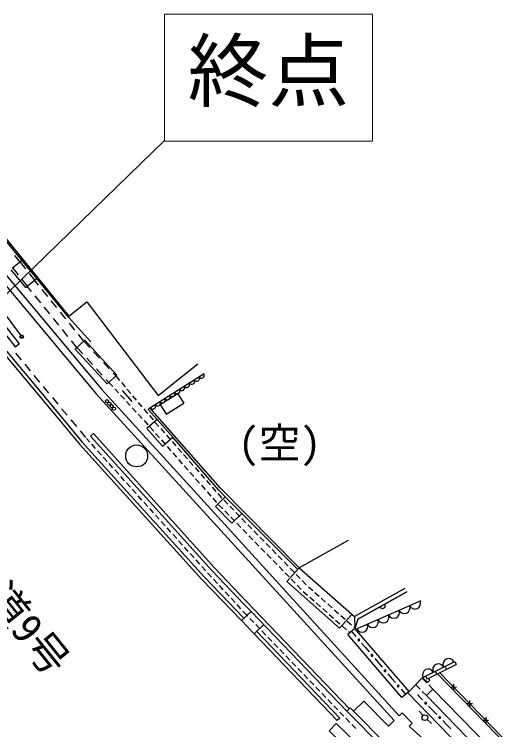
# Model space of a CAD drawing. Units: millimetres, scale not verified. Extents: x 40000 to 680000, y 20000 to 380000.
# Drawn here: x 180416 to 202044, y 303062 to 334070 of the extents above; entities that cross this region are included whole.
import ezdxf
from ezdxf.enums import TextEntityAlignment as Align

# ---------------------------------------------------------------- set-up
doc = ezdxf.new("R2010")
doc.units = ezdxf.units.MM
doc.header["$LTSCALE"] = 1000
for name, color, linetype, lineweight in [('M-BGD', 7, 'Continuous', 25), ('M-STR-HTXT', 7, 'Continuous', 13), ('M-STR-STRC', 7, 'Continuous', 25)]:
    doc.layers.add(name, color=color, linetype=linetype, lineweight=lineweight)
doc.styles.add('ＭＳ ゴシック', font='')
doc.styles.get('ＭＳ ゴシック').set_extended_font_data('MS Gothic')

msp = doc.modelspace()

# ---------------------------------------------------------------- hatches: boundary and pattern name
at = {"layer": 'M-BGD'}
msp.add_hatch(color=256, dxfattribs=at).paths.add_polyline_path([(185516, 317289), (185317, 317452), (185381, 317508)])

# ---------------------------------------------------------------- linework, layer by layer
for p, q in [((175564, 328148), (184186, 317823)), ((175327, 327964), (183960, 317626)), ((182781, 320935), (178736, 325850)), ((178848, 325832), (182783, 320982)), ((180664, 323323), (180432, 323617)), ((180323, 323073), (180739, 323416)), ((180664, 323323), (180901, 323032)), ((180269, 323001), (180902, 322224)), ((180346, 323064), (180583, 322773)), ((181059, 322838), (181296, 322547)), ((180741, 322580), (180978, 322289)), ((180902, 322224), (181388, 322619)), ((181469, 322332), (181297, 322546)), ((179136, 322227), (180690, 320156)), ((181167, 322054), (180979, 322287)), ((181862, 321845), (181626, 322137)), ((181559, 321568), (181324, 321860)), ((182254, 321359), (182019, 321651)), ((182783, 320982), (183560, 321612)), ((183560, 321612), (186640, 317545)), ((181951, 321082), (181716, 321373)), ((182646, 320872), (182411, 321164)), ((182344, 320595), (182108, 320887)), ((183737, 319880), (182781, 320935)), ((183039, 320386), (182803, 320678)), ((182736, 320109), (182501, 320401)), ((183431, 319899), (183196, 320191)), ((180449, 319652), (180622, 319788)), ((183129, 319622), (182893, 319914)), ((183431, 319899), (183684, 319623)), ((183129, 319622), (183382, 319346)), ((183853, 319439), (184107, 319162)), ((180473, 319386), (180712, 319096)), ((183551, 319162), (183804, 318885)), ((180871, 318903), (181109, 318613)), ((184276, 318978), (184529, 318701)), ((186640, 317545), (188369, 318920)), ((183973, 318701), (184227, 318424)), ((184698, 318517), (184811, 318394)), ((186292, 317010), (188637, 318498)), ((181268, 318420), (181506, 318131)), ((184396, 318240), (184509, 318117)), ((184811, 318394), (184973, 318203)), ((181665, 317938), (181903, 317648)), ((184509, 318117), (184678, 317933)), ((184763, 317841), (184933, 317658)), ((185053, 318108), (185215, 317917)), ((196871, 303453), (183960, 317626)), ((197085, 303663), (184186, 317823)), ((185017, 317566), (185187, 317382)), ((185516, 317289), (185099, 317766)), ((185296, 317822), (185458, 317631)), ((185538, 317536), (185700, 317345)), ((186730, 317157), (187490, 317639)), ((187490, 317639), (187758, 317217)), ((182063, 317456), (182304, 317168)), ((185272, 317290), (185441, 317107)), ((185781, 317250), (185942, 317059)), ((186998, 316735), (187758, 317217)), ((182464, 316976), (182704, 316688)), ((185526, 317015), (185696, 316831)), ((186023, 316964), (186185, 316773)), ((186292, 317010), (186217, 316944)), ((186604, 316511), (186217, 316944)), ((189340, 313529), (186292, 317010)), ((186730, 317157), (186998, 316735)), ((185781, 316739), (185950, 316556)), ((186266, 316678), (186427, 316487)), ((182864, 316496), (183104, 316208)), ((186035, 316464), (186205, 316280)), ((186604, 316511), (186153, 316115)), ((186509, 316392), (186674, 316204)), ((187282, 315740), (186604, 316511)), ((183264, 316016), (183505, 315728)), ((186831, 315344), (186153, 316115)), ((186289, 316188), (186454, 316000)), ((186756, 316110), (186921, 315923)), ((183685, 315525), (183544, 315681)), ((183722, 315786), (183846, 315898)), ((188965, 309964), (183722, 315786)), ((189082, 310073), (183846, 315898)), ((186536, 315906), (186702, 315718)), ((186831, 315344), (187282, 315740)), ((187004, 315829), (187169, 315641)), ((189266, 313461), (187282, 315740)), ((183936, 315246), (183769, 315432)), ((186784, 315625), (186949, 315437)), ((187252, 315547), (187417, 315360)), ((184187, 314968), (184020, 315153)), ((187032, 315343), (187197, 315155)), ((187280, 315061), (187445, 314874)), ((187499, 315266), (187665, 315078)), ((184438, 314689), (184271, 314875)), ((187527, 314780), (187692, 314592)), ((187747, 314984), (187912, 314796)), ((184689, 314410), (184522, 314596)), ((187775, 314498), (187940, 314311)), ((187995, 314703), (188160, 314515)), ((184940, 314132), (184773, 314318)), ((188023, 314217), (188188, 314029)), ((188243, 314421), (188408, 314233)), ((188490, 314139), (188655, 313952)), ((185191, 313853), (185024, 314039)), ((188270, 313935), (188435, 313748)), ((188738, 313858), (188903, 313670)), ((185442, 313575), (185275, 313760)), ((188518, 313654), (188683, 313466)), ((188986, 313576), (189151, 313389)), ((192757, 310079), (189340, 313529)), ((185693, 313296), (185526, 313482)), ((185944, 313017), (185777, 313203)), ((188766, 313372), (188931, 313184)), ((189233, 313295), (189393, 313113)), ((189555, 313162), (189266, 313461)), ((186195, 312739), (186028, 312925)), ((189013, 313091), (189173, 312909)), ((189126, 312743), (189555, 313162)), ((189173, 312909), (189179, 312903)), ((189393, 313113), (189399, 313107)), ((189486, 313018), (189660, 312839)), ((190270, 312428), (189555, 313162)), ((186446, 312460), (186279, 312646)), ((189840, 312009), (189126, 312743)), ((189266, 312814), (189441, 312635)), ((189748, 312749), (189922, 312570)), ((186697, 312182), (186530, 312367)), ((189528, 312545), (189702, 312366)), ((189789, 312276), (189964, 312097)), ((189840, 312009), (190270, 312428)), ((190009, 312481), (190184, 312302)), ((192690, 310004), (190270, 312428)), ((186948, 311903), (186781, 312089)), ((190051, 312008), (190226, 311829)), ((190271, 312212), (190445, 312033)), ((187199, 311625), (187032, 311810)), ((190313, 311739), (190487, 311560)), ((190533, 311943), (190707, 311764)), ((190794, 311675), (190969, 311496)), ((187450, 311346), (187283, 311532)), ((190574, 311471), (190749, 311292)), ((191056, 311406), (191231, 311227)), ((187702, 311067), (187534, 311253)), ((190836, 311202), (191011, 311023)), ((191318, 311138), (191492, 310959)), ((194876, 311264), (192757, 310079)), ((187953, 310789), (187785, 310975)), ((191098, 310933), (191272, 310754)), ((191579, 310869), (191754, 310690)), ((188204, 310510), (188036, 310696)), ((188455, 310232), (188287, 310417)), ((191360, 310665), (191534, 310486)), ((191621, 310396), (191796, 310217)), ((191841, 310600), (192016, 310421)), ((188706, 309953), (188538, 310139)), ((191883, 310128), (192057, 309949)), ((192103, 310332), (192277, 310153)), ((188818, 309828), (188789, 309860)), ((188958, 309676), (188818, 309828)), ((190362, 308507), (188965, 309964)), ((190477, 308618), (189082, 310073)), ((192145, 309859), (192319, 309680)), ((192757, 310079), (192226, 309480)), ((192364, 310063), (192539, 309884)), ((192626, 309795), (192801, 309616)), ((192757, 310079), (195143, 307961)), ((189213, 309401), (189043, 309584)), ((194506, 307457), (192226, 309480)), ((192406, 309590), (192581, 309411)), ((192888, 309526), (193062, 309347)), ((189467, 309125), (189298, 309309)), ((192668, 309322), (192842, 309143)), ((193152, 309260), (193339, 309094)), ((197335, 309187), (195143, 307961)), ((189721, 308849), (189552, 309033)), ((192931, 309055), (193118, 308889)), ((193432, 309011), (193619, 308845)), ((197418, 309038), (195298, 307853)), ((195298, 307853), (197418, 309038)), ((189976, 308574), (189806, 308758)), ((190780, 308307), (190477, 308618)), ((193212, 308806), (193399, 308640)), ((193492, 308557), (193679, 308391)), ((193713, 308762), (193900, 308596)), ((195202, 307417), (198037, 308662)), ((190230, 308298), (190061, 308482)), ((190665, 308196), (190362, 308507)), ((194937, 303972), (190780, 308307)), ((193773, 308308), (193960, 308142)), ((193993, 308513), (194180, 308347)), ((194274, 308264), (194461, 308098)), ((190258, 307799), (190671, 308190)), ((190484, 308023), (190315, 308206)), ((190529, 307976), (190484, 308023)), ((194821, 303862), (190665, 308196)), ((194053, 308059), (194240, 307893)), ((195037, 308055), (194506, 307457)), ((194554, 308015), (194741, 307850)), ((195143, 307961), (195171, 307453)), ((190258, 307799), (190805, 307221)), ((190789, 307705), (190616, 307886)), ((190805, 307221), (191222, 307615)), ((191048, 307435), (190875, 307615)), ((194334, 307810), (194521, 307644)), ((194835, 307767), (195022, 307601)), ((195298, 307853), (195171, 307453)), ((191308, 307164), (191135, 307344)), ((194614, 307561), (194801, 307395)), ((195171, 307453), (194867, 307193)), ((194895, 307312), (194949, 307264)), ((195019, 307323), (195052, 307285)), ((195019, 307323), (195052, 307285)), ((195115, 307518), (195220, 307425)), ((197511, 304716), (195171, 307453)), ((191567, 306893), (191394, 307074)), ((197207, 304456), (194867, 307193)), ((195052, 307285), (195214, 307095)), ((191827, 306623), (191654, 306803)), ((195458, 306810), (195620, 306620)), ((192087, 306352), (191914, 306532)), ((195620, 306620), (195783, 306430)), ((192346, 306081), (192173, 306262)), ((196027, 306145), (196189, 305955)), ((192606, 305811), (192433, 305991)), ((196189, 305955), (196352, 305765)), ((198082, 305311), (199489, 306024)), ((198714, 305463), (199557, 305890)), ((199068, 305810), (199136, 305676)), ((199489, 306024), (199557, 305890)), ((192865, 305540), (192692, 305720)), ((193125, 305269), (192952, 305450)), ((196595, 305480), (196758, 305290)), ((198347, 305276), (198714, 305463)), ((198646, 305597), (198714, 305463)), ((201975, 302162), (198747, 305479)), ((198840, 305527), (202044, 302234)), ((193384, 304999), (193211, 305179)), ((196758, 305290), (196920, 305100)), ((198082, 305311), (197511, 304716)), ((198316, 305103), (198082, 305311)), ((198286, 305092), (198112, 305271)), ((198225, 305383), (198293, 305249)), ((198316, 305103), (198416, 305215)), ((198416, 305215), (198347, 305276)), ((193644, 304728), (193471, 304909)), ((197164, 304815), (197327, 304625)), ((198000, 304813), (197825, 304992)), ((198548, 304823), (198261, 304545)), ((198548, 304823), (198373, 305003)), ((201556, 301732), (198548, 304823)), ((199313, 304914), (199563, 304911)), ((199440, 305037), (199436, 304787)), ((193904, 304457), (193730, 304638)), ((197511, 304716), (197207, 304456)), ((197327, 304625), (197359, 304586)), ((197327, 304625), (197359, 304586)), ((200928, 301087), (197454, 304657)), ((197873, 304585), (197925, 304531)), ((197873, 304585), (197925, 304531)), ((197925, 304531), (198099, 304352)), ((198261, 304545), (198087, 304724)), ((201277, 301445), (198261, 304545)), ((194163, 304187), (193990, 304367)), ((195110, 303859), (195552, 304298)), ((195552, 304298), (196628, 303214)), ((200011, 304197), (200261, 304194)), ((200137, 304321), (200134, 304071)), ((194423, 303916), (194250, 304097)), ((194821, 303862), (194968, 304002)), ((194968, 304002), (197865, 301080)), ((198361, 304084), (198535, 303904)), ((198535, 303904), (198710, 303725)), ((194642, 303687), (194509, 303826)), ((194683, 303646), (194642, 303687)), ((197729, 300929), (194821, 303862)), ((197211, 303787), (197085, 303663)), ((197645, 303345), (197211, 303787)), ((198117, 303677), (197953, 303866)), ((200835, 303604), (200831, 303354)), ((194947, 303380), (194771, 303557)), ((195211, 303114), (195035, 303291)), ((196628, 303214), (196871, 303453)), ((197645, 303345), (197516, 303219)), ((198293, 303500), (198480, 303335)), ((198971, 303456), (199145, 303277)), ((199145, 303277), (199320, 303098)), ((200708, 303481), (200958, 303477)), ((198706, 302143), (197516, 303219))]:
    msp.add_line(p, q, dxfattribs=at)
for points in [[(176782, 324428), (178276, 322430), (180449, 319652)], [(176959, 324560), (178451, 322564), (180622, 319788)]]:
    msp.add_lwpolyline(points, dxfattribs=at)
msp.add_lwpolyline([(184435, 318049), (184854, 318434), (183474, 319939), (183055, 319555)], close=True, dxfattribs=at)
for centre, radius in [((180735, 320096), 75), ((180735, 320096), 60), ((180735, 320096), 50), ((180735, 320096), 50), ((180735, 320096), 50), ((180735, 320096), 50), ((184432, 317301), 70), ((184537, 317192), 70), ((184631, 317085), 70), ((184728, 316975), 70), ((185714, 314928), 475), ((198199, 303583), 125)]:
    msp.add_circle(centre, radius, dxfattribs=at)
for centre, radius, start, end in [((188520, 318424), 125, 212.3986, 32.3986), ((188098, 318156), 125, 212.3986, 32.3986), ((188309, 318290), 125, 212.3986, 32.3986), ((187676, 317888), 125, 212.3986, 32.3986), ((187887, 318022), 125, 212.3986, 32.3986), ((187042, 317486), 125, 212.3986, 32.3986), ((187254, 317620), 125, 212.3986, 32.3986), ((187465, 317754), 125, 212.3986, 32.3986), ((186620, 317218), 125, 212.3986, 32.3986), ((186831, 317352), 125, 212.3986, 32.3986), ((186409, 317084), 125, 212.3986, 32.3986), ((197764, 308542), 250, 203.7091, 23.7091), ((196358, 308446), 125, 209.2118, 29.2118), ((196848, 308140), 250, 203.7091, 23.7091), ((197306, 308341), 250, 203.7091, 23.7091), ((196391, 307939), 250, 203.7091, 23.7091), ((195475, 307537), 250, 203.7091, 23.7091), ((195933, 307738), 250, 203.7091, 23.7091), ((195336, 306952), 37.5, 2.3004, 182.3004), ((195336, 306952), 37.5, 182.3004, 2.3004), ((195905, 306287), 37.5, 2.3004, 182.3004), ((195905, 306287), 37.5, 182.3004, 2.3004), ((199232, 305893), 250, 26.8791, 206.8791), ((198786, 305667), 250, 26.8791, 206.8791), ((196473, 305622), 37.5, 2.3004, 182.3004), ((196473, 305622), 37.5, 182.3004, 2.3004), ((198340, 305441), 250, 26.8791, 206.8791), ((197042, 304957), 37.5, 2.3004, 182.3004), ((197042, 304957), 37.5, 182.3004, 2.3004), ((198230, 304218), 37.5, 2.3004, 182.3004), ((198230, 304218), 37.5, 182.3004, 2.3004), ((198840, 303591), 37.5, 2.3004, 182.3004), ((198840, 303591), 37.5, 182.3004, 2.3004)]:
    msp.add_arc(centre, radius, start, end, dxfattribs=at)
at = {"layer": 'M-STR-HTXT'}
msp.add_line((186913, 328580), (163623, 306012), dxfattribs=at)
msp.add_lwpolyline([(186923, 328570), (195923, 328570), (195923, 334070), (186923, 334070)], close=True, dxfattribs=at)
at = {"layer": 'M-STR-STRC'}
for p, q in [((188544, 309573), (183239, 315435)), ((188654, 309675), (183355, 315531)), ((190258, 307799), (188544, 309573)), ((190360, 307895), (188654, 309675)), ((194515, 303567), (190913, 307323)), ((194406, 303464), (190805, 307221)), ((194515, 303567), (194406, 303464))]:
    msp.add_line(p, q, dxfattribs=at)
for points in [[(172168, 329996), (175415, 325476), (176398, 324155), (177908, 322207), (180146, 319379), (181763, 317443), (183355, 315531)], [(172046, 329908), (175294, 325388), (176279, 324064), (177790, 322114), (180029, 319284), (181648, 317347), (183239, 315435)]]:
    msp.add_lwpolyline(points, dxfattribs=at)
msp.add_lwpolyline([(196923, 300225), (194047, 303005), (194362, 303327), (197238, 300546)], close=True, dxfattribs=at)

# ---------------------------------------------------------------- texts
at = {"layer": 'M-BGD', "style": 'ＭＳ ゴシック'}
msp.add_text('(空)', height=1320, dxfattribs=at).set_placement((191906, 314432), align=Align.BOTTOM_CENTER)
msp.add_text('一般国道9号', height=1320, rotation=308.871, dxfattribs=at).set_placement((175370, 312737), align=Align.BOTTOM_LEFT)
at = {"layer": 'M-STR-HTXT', "style": 'ＭＳ ゴシック'}
msp.add_text('終点', height=2566, dxfattribs=at).set_placement((187923, 329570), align=Align.BOTTOM_LEFT)

doc.saveas('drawing.dxf')
